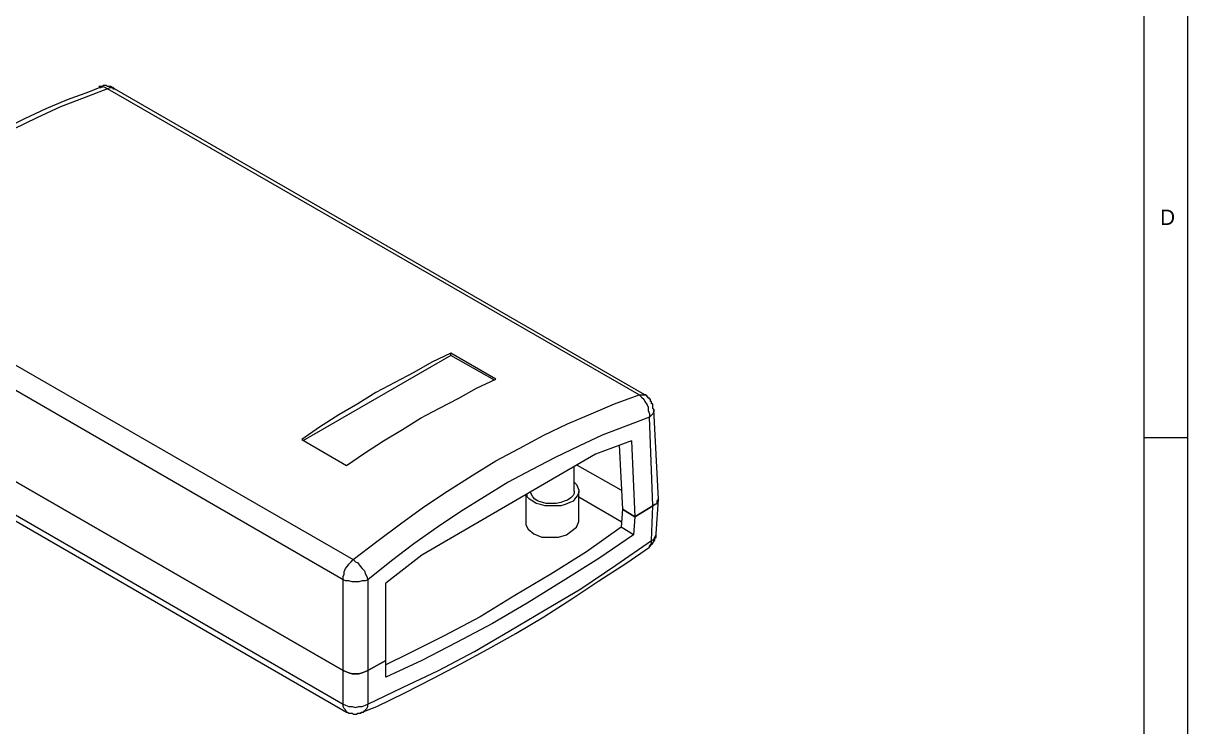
# Model space of a CAD drawing. Header units: millimetres. Extents: x 0 to 272, y 0 to 191.
# Drawn here: x 184.5 to 272.4, y 41.1 to 94.2 of the extents above; entities that cross this region are included whole.
import ezdxf

# ---------------------------------------------------------------- set-up
doc = ezdxf.new("R2010")
doc.units = ezdxf.units.MM

msp = doc.modelspace()

# ---------------------------------------------------------------- linework, layer by layer
at = {"color": 0, "lineweight": 0}
for points in [[(272.372667, 0), (272.372667, 190.669333)], [(269.070667, 188.129333), (269.070667, 24.976667)], [(190.246, 89.323333), (189.399333, 88.984667), (187.790667, 88.392), (186.182, 87.714667), (184.573333, 86.952667), (182.964667, 86.190667), (181.271333, 85.344), (179.662667, 84.412667), (178.054, 83.481333), (176.445333, 82.465333), (174.836667, 81.364667), (173.228, 80.264), (171.619333, 79.163333), (170.010667, 77.893333), (168.656, 76.877333)], [(190.838667, 89.238667), (189.060667, 88.561333), (187.282667, 87.884), (185.504667, 87.037333), (183.726667, 86.190667), (181.864, 85.174667), (180.086, 84.158667), (178.308, 83.142667), (176.445333, 81.957333), (174.667333, 80.772), (172.889333, 79.502), (171.111333, 78.232), (169.248667, 76.792667)], [(191.346667, 89.238667), (191.262, 89.323333), (191.177333, 89.323333), (191.092667, 89.408), (190.838667, 89.408), (190.754, 89.492667), (190.5, 89.492667), (190.415333, 89.408), (190.161333, 89.408)], [(190.246, 89.323333), (190.330667, 89.323333), (190.5, 89.408), (190.669333, 89.323333), (190.838667, 89.238667)], [(190.838667, 89.238667), (191.008, 89.323333), (191.177333, 89.323333), (191.262, 89.238667), (191.346667, 89.238667)], [(230.970667, 66.124667), (190.838667, 89.238667)], [(231.394, 66.124667), (191.346667, 89.238667)], [(169.248667, 76.792667), (209.380667, 53.678667)], [(208.618667, 52.154667), (168.486667, 75.353333)], [(168.232667, 68.58), (208.618667, 45.296667)], [(208.618667, 45.296667), (168.232667, 68.58)], [(216.746667, 69.257333), (215.307333, 68.58), (213.952667, 67.818), (212.513333, 67.056), (211.074, 66.294), (209.719333, 65.447333), (208.28, 64.600667), (206.840667, 63.669333), (205.486, 62.738)], [(216.746667, 69.088), (205.570667, 62.653333)], [(220.133333, 67.31), (216.746667, 69.257333)], [(216.746667, 69.088), (216.746667, 69.257333)], [(220.048667, 67.225333), (216.746667, 69.088)], [(208.872667, 60.790667), (210.227333, 61.722), (211.666667, 62.653333), (213.106, 63.5), (214.460667, 64.346667), (215.9, 65.108667), (217.339333, 65.870667), (218.694, 66.632667), (220.133333, 67.31)], [(168.317333, 66.04), (208.618667, 42.756667)], [(209.380667, 53.678667), (211.158667, 55.033333), (212.936667, 56.388), (214.714667, 57.658), (216.492667, 58.843333), (218.355333, 60.028667), (220.133333, 61.129333), (221.911333, 62.060667), (223.774, 63.076667), (225.552, 63.923333), (227.33, 64.685333), (229.108, 65.447333), (230.970667, 66.124667)], [(230.970667, 66.124667), (231.394, 66.124667)], [(230.970667, 66.124667), (231.14, 65.955333), (231.309333, 65.786), (231.394, 65.616667), (231.563333, 65.362667), (231.648, 65.193333), (231.648, 64.939333), (231.732667, 64.685333), (231.732667, 64.431333)], [(232.071333, 65.024), (231.986667, 65.108667), (231.986667, 65.447333), (231.902, 65.447333), (231.902, 65.616667), (231.817333, 65.616667), (231.817333, 65.786), (231.732667, 65.786), (231.732667, 65.870667), (231.648, 65.870667), (231.648, 65.955333), (231.563333, 65.955333), (231.563333, 66.04), (231.478667, 66.04), (231.478667, 66.124667), (231.394, 66.124667), (231.309333, 66.124667)], [(168.571333, 65.447333), (208.872667, 42.164)], [(231.732667, 64.431333), (229.954667, 63.754), (228.176667, 63.076667), (226.398667, 62.23), (224.620667, 61.383333), (222.842667, 60.452), (221.064667, 59.520667), (219.286667, 58.42), (217.508667, 57.319333), (215.730667, 56.134), (213.952667, 54.864), (212.259333, 53.594), (210.481333, 52.154667)], [(232.071333, 65.024), (232.071333, 64.854667), (231.986667, 64.685333), (231.817333, 64.516), (231.732667, 64.431333)], [(231.986667, 57.742667), (231.732667, 64.431333)], [(232.41, 58.250667), (232.071333, 65.024)], [(205.486, 62.738), (208.872667, 60.790667)], [(230.378, 62.653333), (227.668667, 61.637333)], [(230.378, 62.653333), (230.632, 56.896)], [(269.070667, 62.907333), (272.372667, 62.907333)], [(227.668667, 61.637333), (214.545333, 54.017333)], [(229.446667, 62.314667), (229.700667, 57.488667)], [(226.06, 58.843333), (226.06, 60.706)], [(229.616, 58.928), (226.314, 60.790667)], [(226.06, 59.520667), (226.229333, 59.351333), (226.314, 59.182), (226.398667, 58.928), (226.398667, 58.758667), (226.314, 58.504667), (226.144667, 58.335333), (225.975333, 58.081333), (225.721333, 57.996667), (225.382667, 57.827333), (225.044, 57.742667), (223.858667, 57.742667), (223.52, 57.827333), (223.181333, 57.912), (222.927333, 58.081333), (222.673333, 58.250667), (222.504, 58.42), (222.504, 58.589333)], [(222.419333, 58.589333), (222.419333, 56.472667)], [(226.06, 58.843333), (226.06, 58.674), (225.975333, 58.504667), (225.806, 58.335333), (225.552, 58.166), (225.298, 58.081333), (225.044, 57.996667), (224.705333, 57.912), (223.943333, 57.912), (223.689333, 57.996667), (223.350667, 58.081333), (223.096667, 58.250667), (222.927333, 58.42), (222.842667, 58.589333), (222.758, 58.758667)], [(226.398667, 56.642), (226.398667, 58.843333)], [(226.398667, 58.42), (229.616, 56.557333)], [(232.41, 58.250667), (232.325333, 58.081333), (232.325333, 57.912), (232.156, 57.827333), (231.986667, 57.742667)], [(231.986667, 57.742667), (232.156, 57.827333), (232.325333, 57.912), (232.325333, 58.081333), (232.41, 58.250667)], [(232.240667, 55.626), (232.41, 58.250667)], [(229.700667, 57.488667), (229.616, 56.134)], [(229.700667, 57.488667), (230.632, 56.896)], [(230.632, 56.896), (229.700667, 57.488667)], [(230.632, 56.896), (231.986667, 57.742667)], [(231.986667, 57.742667), (230.632, 56.896)], [(231.902, 55.118), (231.986667, 57.742667)], [(222.419333, 56.472667), (222.419333, 56.303333), (222.588667, 55.964667), (223.012, 55.626), (223.604667, 55.372), (224.874667, 55.372), (225.467333, 55.541333), (225.806, 55.795333)], [(225.806, 55.795333), (226.229333, 56.134), (226.398667, 56.557333), (226.398667, 56.642)], [(230.632, 56.896), (230.547333, 55.541333)], [(229.616, 56.134), (226.991333, 54.271333), (224.282, 52.578), (221.572667, 50.969333), (218.948, 49.360667), (216.238667, 47.921333), (213.529333, 46.566667), (211.836, 45.72)], [(230.547333, 55.541333), (227.922667, 53.763333), (225.213333, 52.07), (222.504, 50.376667), (219.879333, 48.852667), (217.17, 47.413333), (214.545333, 46.058667), (211.836, 44.788667)], [(230.547333, 55.541333), (229.616, 56.134)], [(231.732667, 54.61), (231.732667, 54.694667), (231.817333, 54.694667), (231.817333, 54.779333), (231.902, 54.779333), (231.902, 54.864), (231.986667, 54.864), (231.986667, 54.948667), (232.071333, 55.033333), (232.071333, 55.118), (232.156, 55.118), (232.156, 55.287333), (232.240667, 55.372), (232.240667, 55.626)], [(231.902, 55.118), (232.071333, 55.202667), (232.156, 55.372), (232.240667, 55.541333), (232.240667, 55.626)], [(210.058, 42.164), (211.158667, 42.587333), (213.275333, 43.603333), (215.392, 44.704), (217.508667, 45.804667), (219.540667, 46.905333), (221.657333, 48.090667), (223.774, 49.360667), (225.890667, 50.715333), (227.922667, 52.07), (230.039333, 53.424667), (231.732667, 54.61)], [(210.481333, 42.756667), (213.106, 44.026667), (215.815333, 45.296667), (218.524667, 46.736), (221.149333, 48.26), (223.858667, 49.868667), (226.568, 51.477333), (229.192667, 53.255333), (231.902, 55.118)], [(231.732667, 54.61), (231.732667, 54.694667), (231.817333, 54.779333), (231.902, 54.948667), (231.902, 55.118)], [(208.618667, 52.154667), (208.618667, 52.408667), (208.703333, 52.578), (208.703333, 52.747333), (208.788, 53.001333), (208.957333, 53.170667), (209.042, 53.34), (209.211333, 53.509333), (209.380667, 53.678667)], [(209.380667, 53.678667), (209.55, 53.509333), (209.719333, 53.424667), (209.888667, 53.170667), (210.058, 53.001333), (210.227333, 52.832), (210.312, 52.578), (210.396667, 52.408667), (210.481333, 52.154667)], [(214.545333, 54.017333), (211.836, 51.900667)], [(210.481333, 52.154667), (210.312, 52.07), (210.058, 52.07), (209.804, 51.985333), (209.296, 51.985333), (209.042, 52.07), (208.788, 52.07), (208.618667, 52.154667)], [(208.618667, 45.296667), (208.618667, 52.154667)], [(210.481333, 52.154667), (210.481333, 45.296667)], [(211.836, 46.058667), (211.836, 51.900667)], [(210.481333, 45.296667), (211.836, 46.058667)], [(211.836, 46.058667), (210.481333, 45.296667)], [(211.836, 44.788667), (211.836, 46.058667)], [(210.481333, 45.296667), (210.312, 45.212), (210.058, 45.127333), (209.804, 45.042667), (209.296, 45.042667), (209.042, 45.127333), (208.788, 45.212), (208.618667, 45.296667)], [(208.618667, 45.296667), (208.788, 45.212), (209.042, 45.127333), (209.296, 45.042667), (209.804, 45.042667), (210.058, 45.127333), (210.312, 45.212), (210.481333, 45.296667)], [(208.618667, 42.756667), (208.618667, 45.296667)], [(210.481333, 45.296667), (210.481333, 42.756667)], [(208.872667, 42.164), (208.788, 42.333333), (208.703333, 42.418), (208.618667, 42.587333), (208.618667, 42.756667)], [(208.618667, 42.756667), (208.788, 42.672), (209.042, 42.587333), (209.296, 42.587333), (209.55, 42.502667), (209.804, 42.587333), (210.058, 42.587333), (210.312, 42.672), (210.481333, 42.756667)], [(210.058, 42.164), (210.142667, 42.164), (210.227333, 42.248667), (210.396667, 42.418), (210.481333, 42.587333), (210.481333, 42.756667)], [(208.872667, 42.164), (208.957333, 42.164), (209.042, 42.079333), (209.296, 42.079333), (209.380667, 41.994667), (209.634667, 41.994667), (209.719333, 42.079333), (209.973333, 42.079333), (209.973333, 42.164), (210.058, 42.164)]]:
    msp.add_lwpolyline(points, dxfattribs=at)

# ---------------------------------------------------------------- texts
at = {"color": 0, "insert": (270.298333, 80.106689), "char_height": 1.155023, "attachment_point": 1}
msp.add_mtext('{\\fCenturyGothic|b0|i0|c0;D}', dxfattribs=at)

doc.saveas('drawing.dxf')
